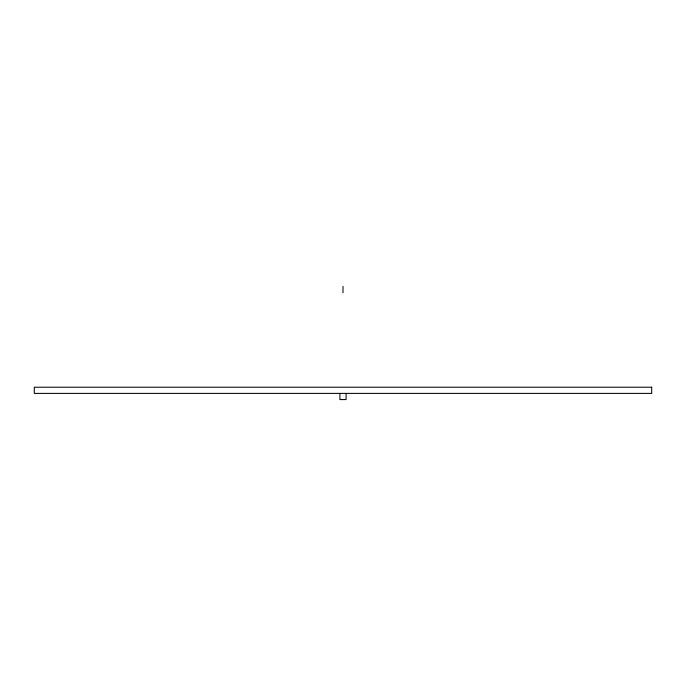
<?xml version="1.0" encoding="UTF-8"?>
<svg xmlns="http://www.w3.org/2000/svg" width="686" height="686" viewBox="0 0 686 686"><rect width="100%" height="100%" fill="white"/><g stroke="black" fill="none" stroke-linecap="round" stroke-linejoin="round"><path stroke-width="1.03" d="M346.087 393.395L346.087 399.569L339.913 399.569L339.913 393.395M343 286.431L343 292.776M651.7 387.221L34.3 387.221L34.3 393.395L651.7 393.395L651.7 387.221"/></g></svg>
